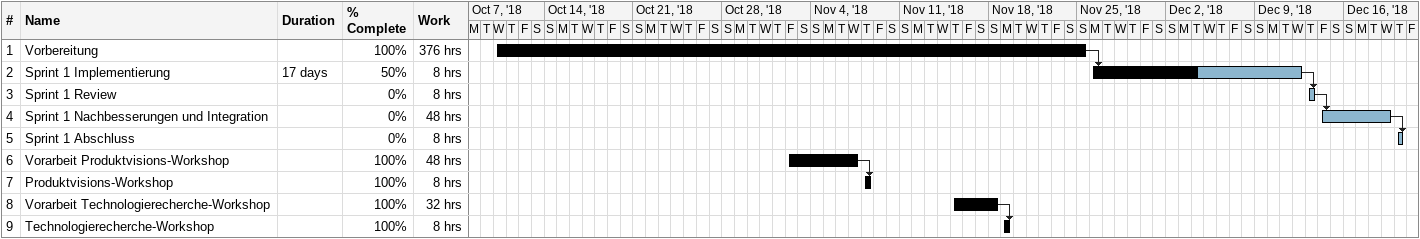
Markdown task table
| ID | Task | Duration | Start | Finish | Predecessors | % complete | Work (h) |
|---|---|---|---|---|---|---|---|
| 1 | Vorbereitung |  | 2018-10-10 | 2018-11-25 |  | 100 | 376 |
| 2 | Sprint 1 Implementierung | 17d | 2018-11-26 | 2018-12-12 | 1 | 50 | 8 |
| 3 | Sprint 1 Review |  | 2018-12-13 | 2018-12-13 | 2 | 0 | 8 |
| 4 | Sprint 1 Nachbesserungen und Integration |  | 2018-12-14 | 2018-12-19 | 3 | 0 | 48 |
| 5 | Sprint 1 Abschluss |  | 2018-12-20 | 2018-12-20 | 4 | 0 | 8 |
| 6 | Vorarbeit Produktvisions-Workshop |  | 2018-11-02 | 2018-11-07 |  | 100 | 48 |
| 7 | Produktvisions-Workshop |  | 2018-11-08 | 2018-11-08 | 6 | 100 | 8 |
| 8 | Vorarbeit Technologierecherche-Workshop |  | 2018-11-15 | 2018-11-18 |  | 100 | 32 |
| 9 | Technologierecherche-Workshop |  | 2018-11-19 | 2018-11-19 | 8 | 100 | 8 |
